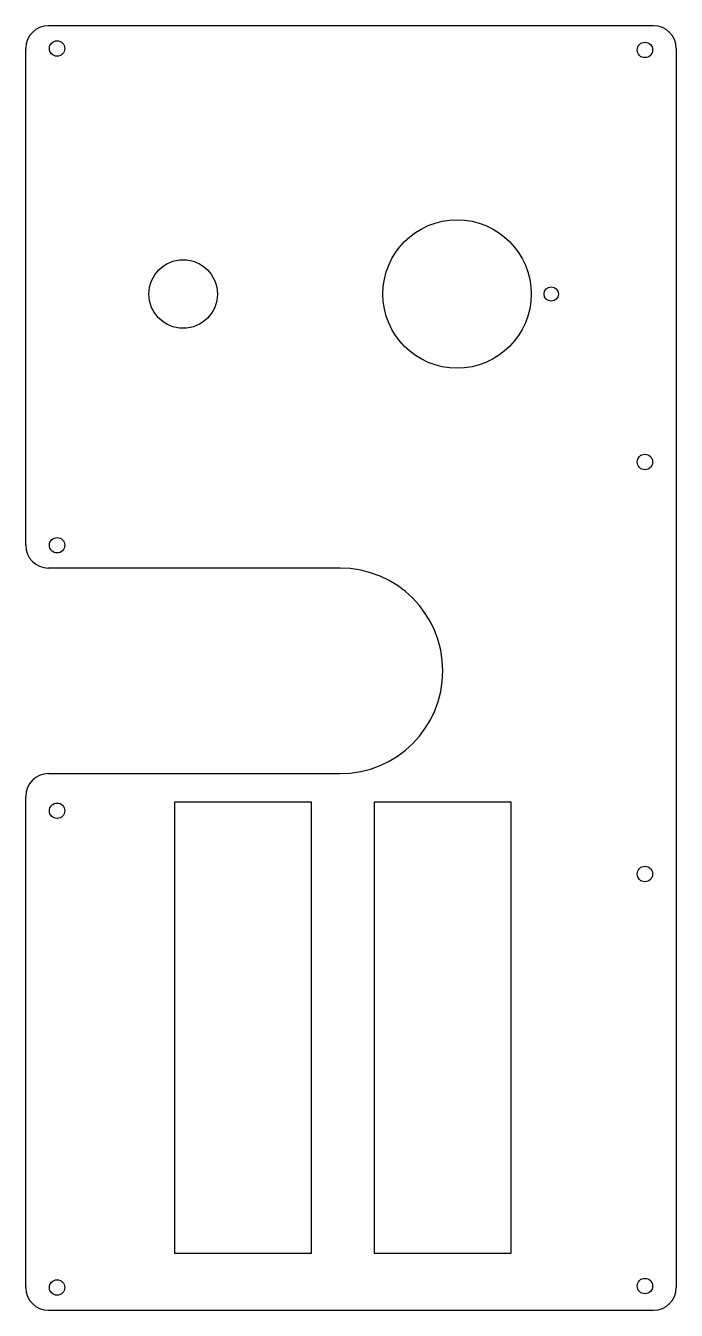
# Model space of a CAD drawing. Extents: x 0 to 888, y 0 to 679.
# Drawn here: x 659.5 to 887.6, y 229.4 to 679.4 of the extents above; entities that cross this region are included whole.
import ezdxf

# ---------------------------------------------------------------- set-up
doc = ezdxf.new("R2010")
doc.units = 0
doc.linetypes.add('SLD-CONTINUA', pattern=[0])
doc.layers.get('0').update_dxf_attribs({"linetype": 'CONTINUOUS'})

msp = doc.modelspace()

# ---------------------------------------------------------------- linework, layer by layer
at = {"color": 7, "linetype": 'SLD-CONTINUA'}
for p, q in [((879.557666, 679.358232), (667.524589, 679.358232)), ((659.524589, 497.358232), (659.524589, 671.358232)), ((887.557666, 671.358232), (887.557666, 237.358232)), ((769.715392, 489.358232), (667.524589, 489.358232)), ((667.524589, 417.358232), (769.715392, 417.358232)), ((659.524589, 237.358232), (659.524589, 409.358232)), ((759.715392, 407.358232), (711.715392, 407.358232)), ((711.715392, 407.358232), (711.715392, 249.358232)), ((759.715392, 249.358232), (759.715392, 407.358232)), ((829.715392, 407.358232), (781.715392, 407.358232)), ((781.715392, 407.358232), (781.715392, 249.358232)), ((829.715392, 249.358232), (829.715392, 407.358232)), ((711.715392, 249.358232), (759.715392, 249.358232)), ((781.715392, 249.358232), (829.715392, 249.358232)), ((667.524589, 229.358232), (879.557666, 229.358232))]:
    msp.add_line(p, q, dxfattribs=at)
for centre, radius in [((670.524589, 671.358232), 2.7), ((876.557666, 670.858232), 2.7), ((810.715392, 585.358232), 26), ((714.715392, 585.358232), 12), ((843.715392, 585.358232), 2.5), ((876.557666, 526.524899), 2.7), ((670.524589, 497.358232), 2.7), ((670.524589, 404.358232), 2.7), ((876.557666, 382.191566), 2.7), ((670.524589, 237.358232), 2.7), ((876.557666, 237.858232), 2.7)]:
    msp.add_circle(centre, radius, dxfattribs=at)
for centre, radius, start, end in [((667.524589, 671.358232), 8, 90, 180), ((879.557666, 671.358232), 8, 0, 90), ((667.524589, 497.358232), 8, 180, 270), ((769.715392, 453.358232), 36, 270, 90), ((667.524589, 409.358232), 8, 90, 180), ((667.524589, 237.358232), 8, 180, 270), ((879.557666, 237.358232), 8, 270, 0)]:
    msp.add_arc(centre, radius, start, end, dxfattribs=at)

doc.saveas('drawing.dxf')
